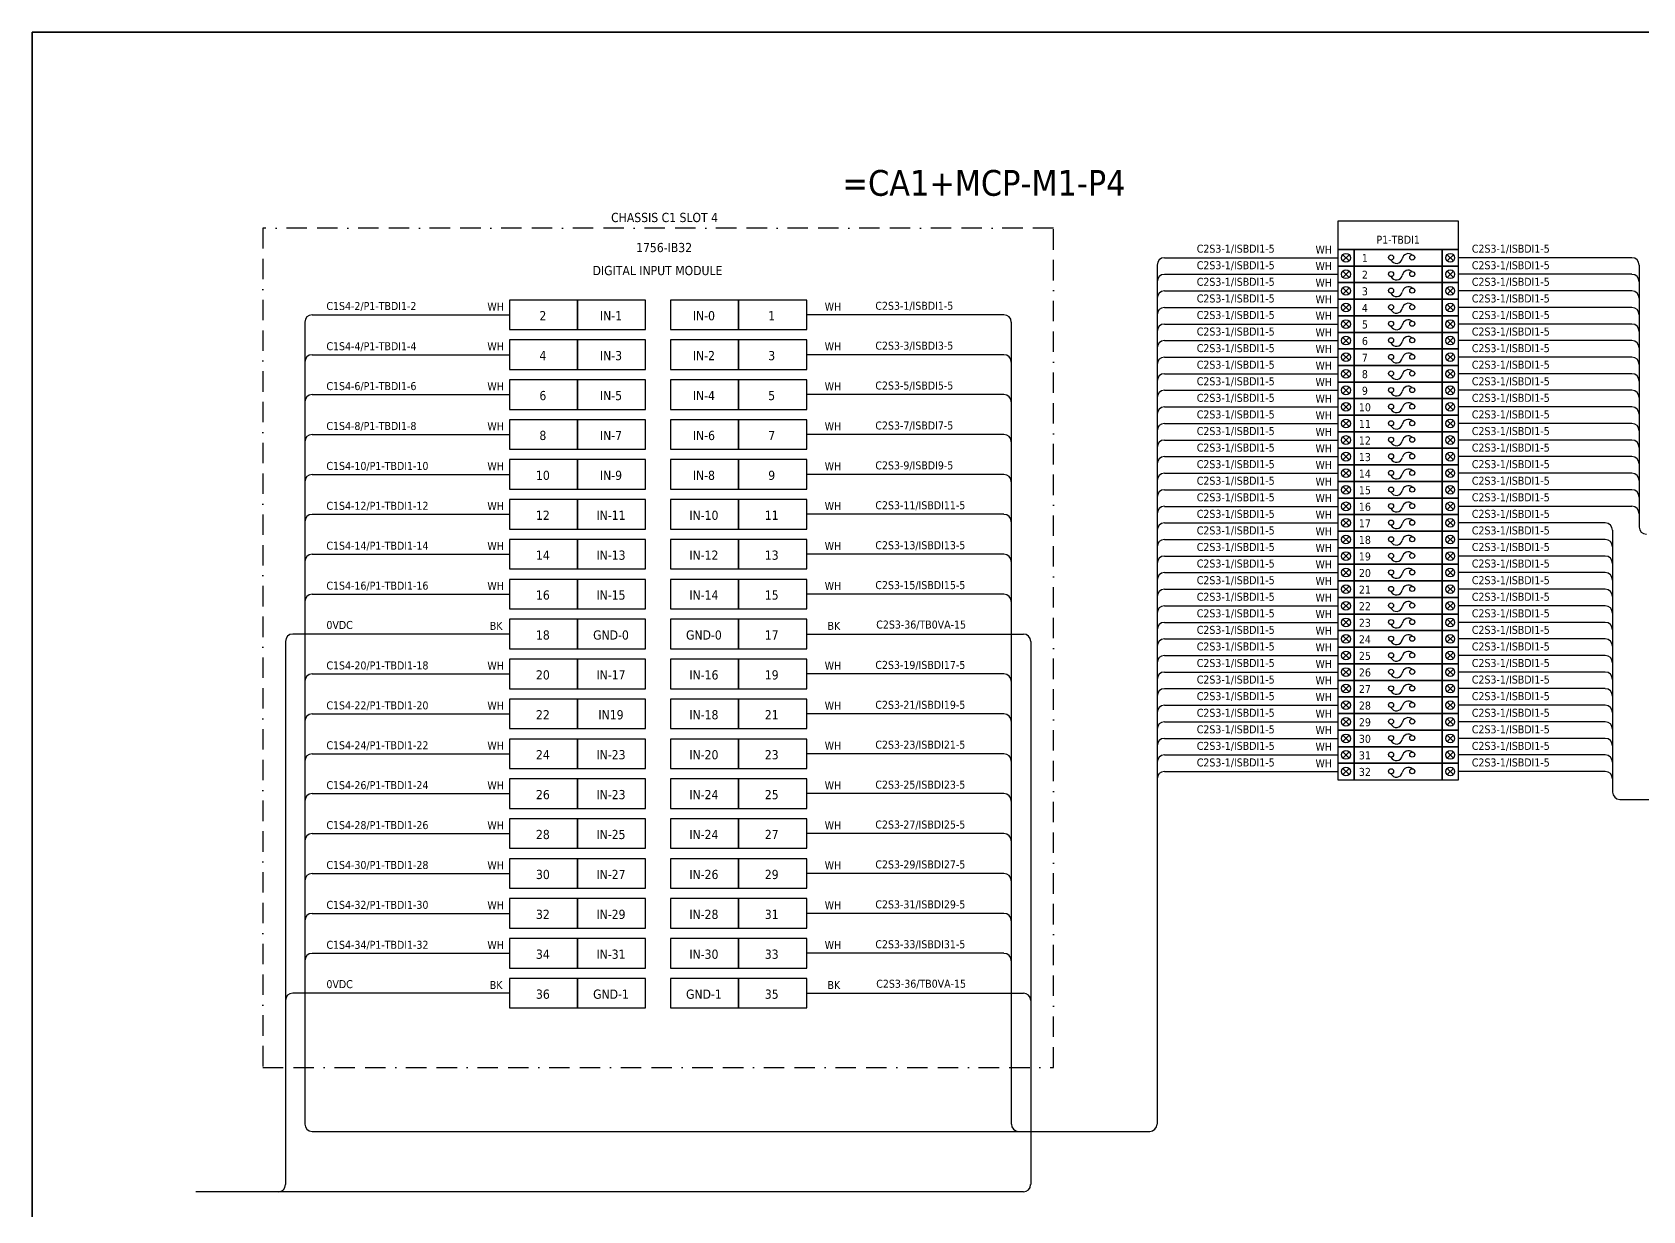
# Model space of a CAD drawing. Header units: millimetres. Extents: x 0 to 3893, y 0 to 2704.
# Drawn here: x 0 to 2002, y 1238 to 2704 of the extents above; entities that cross this region are included whole.
import ezdxf
from ezdxf.enums import TextEntityAlignment as Align

# ---------------------------------------------------------------- set-up
doc = ezdxf.new("R2010")
doc.units = ezdxf.units.MM
doc.linetypes.add('BORDERX2', pattern=[88.9, 25.4, -12.7, 25.4, -12.7, 0, -12.7])
doc.layers.add('HELPPOINT', color=7, linetype='Continuous')
doc.layers.add('x01001-FrameArea', color=2, linetype='BORDERX2')
for name, color, linetype, lineweight in [('IE-EQUIP', 253, 'Continuous', 25), ('IE-WIRE', 7, 'Continuous', 25), ('power', 7, 'Continuous', 25)]:
    doc.layers.add(name, color=color, linetype=linetype, lineweight=lineweight)
doc.styles.add('Tahoma', font='')
doc.styles.get('Tahoma').set_extended_font_data('Tahoma')

msp = doc.modelspace()

# ---------------------------------------------------------------- linework, layer by layer
at = {"color": 1, "ltscale": 25.4}
for p, q in [((1637.2, 2427.5), (1629.6, 2419.9)), ((1629.6, 2427.5), (1637.2, 2419.9)), ((1759.3, 2427.5), (1767, 2419.9)), ((1767, 2427.5), (1759.3, 2419.9)), ((1637.2, 2406.9), (1629.6, 2399.2)), ((1629.6, 2406.9), (1637.2, 2399.2)), ((1759.3, 2406.9), (1767, 2399.2)), ((1767, 2406.9), (1759.3, 2399.2)), ((1637.2, 2386.3), (1629.6, 2378.6)), ((1629.6, 2386.3), (1637.2, 2378.6)), ((1759.3, 2386.3), (1767, 2378.6)), ((1767, 2386.3), (1759.3, 2378.6)), ((1637.2, 2365.7), (1629.6, 2358)), ((1629.6, 2365.7), (1637.2, 2358)), ((1759.3, 2365.7), (1767, 2358)), ((1767, 2365.7), (1759.3, 2358)), ((1637.2, 2345.1), (1629.6, 2337.4)), ((1629.6, 2345.1), (1637.2, 2337.4)), ((1759.3, 2345.1), (1767, 2337.4)), ((1767, 2345.1), (1759.3, 2337.4)), ((1637.2, 2324.5), (1629.6, 2316.8)), ((1629.6, 2324.5), (1637.2, 2316.8)), ((1759.3, 2324.5), (1767, 2316.8)), ((1767, 2324.5), (1759.3, 2316.8)), ((1637.2, 2303.9), (1629.6, 2296.2)), ((1629.6, 2303.9), (1637.2, 2296.2)), ((1759.3, 2303.9), (1767, 2296.2)), ((1767, 2303.9), (1759.3, 2296.2)), ((1637.2, 2283.2), (1629.6, 2275.6)), ((1629.6, 2283.2), (1637.2, 2275.6)), ((1759.3, 2283.2), (1767, 2275.6)), ((1767, 2283.2), (1759.3, 2275.6)), ((1637.2, 2262.6), (1629.6, 2255)), ((1629.6, 2262.6), (1637.2, 2255)), ((1759.3, 2262.6), (1767, 2255)), ((1767, 2262.6), (1759.3, 2255)), ((1637.2, 2242), (1629.6, 2234.3)), ((1629.6, 2242), (1637.2, 2234.3)), ((1759.3, 2242), (1767, 2234.3)), ((1767, 2242), (1759.3, 2234.3)), ((1637.2, 2221.4), (1629.6, 2213.7)), ((1629.6, 2221.4), (1637.2, 2213.7)), ((1759.3, 2221.4), (1767, 2213.7)), ((1767, 2221.4), (1759.3, 2213.7)), ((1637.2, 2200.8), (1629.6, 2193.1)), ((1629.6, 2200.8), (1637.2, 2193.1)), ((1759.3, 2200.8), (1767, 2193.1)), ((1767, 2200.8), (1759.3, 2193.1)), ((1637.2, 2180.2), (1629.6, 2172.5)), ((1629.6, 2180.2), (1637.2, 2172.5)), ((1759.3, 2180.2), (1767, 2172.5)), ((1767, 2180.2), (1759.3, 2172.5)), ((1637.2, 2159.6), (1629.6, 2151.9)), ((1629.6, 2159.6), (1637.2, 2151.9)), ((1759.3, 2159.6), (1767, 2151.9)), ((1767, 2159.6), (1759.3, 2151.9)), ((1637.2, 2139), (1629.6, 2131.3)), ((1629.6, 2139), (1637.2, 2131.3)), ((1759.3, 2139), (1767, 2131.3)), ((1767, 2139), (1759.3, 2131.3)), ((1637.2, 2118.3), (1629.6, 2110.7)), ((1629.6, 2118.3), (1637.2, 2110.7)), ((1759.3, 2118.3), (1767, 2110.7)), ((1767, 2118.3), (1759.3, 2110.7)), ((1637.2, 2097.7), (1629.6, 2090.1)), ((1629.6, 2097.7), (1637.2, 2090.1)), ((1759.3, 2097.7), (1767, 2090.1)), ((1767, 2097.7), (1759.3, 2090.1)), ((1637.2, 2077.1), (1629.6, 2069.5)), ((1629.6, 2077.1), (1637.2, 2069.5)), ((1759.3, 2077.1), (1767, 2069.5)), ((1767, 2077.1), (1759.3, 2069.5)), ((1637.2, 2056.5), (1629.6, 2048.8)), ((1629.6, 2056.5), (1637.2, 2048.8)), ((1759.3, 2056.5), (1767, 2048.8)), ((1767, 2056.5), (1759.3, 2048.8)), ((1637.2, 2035.9), (1629.6, 2028.2)), ((1629.6, 2035.9), (1637.2, 2028.2)), ((1759.3, 2035.9), (1767, 2028.2)), ((1767, 2035.9), (1759.3, 2028.2)), ((1637.2, 2015.3), (1629.6, 2007.6)), ((1629.6, 2015.3), (1637.2, 2007.6)), ((1759.3, 2015.3), (1767, 2007.6)), ((1767, 2015.3), (1759.3, 2007.6)), ((1637.2, 1994.7), (1629.6, 1987)), ((1629.6, 1994.7), (1637.2, 1987)), ((1759.3, 1994.7), (1767, 1987)), ((1767, 1994.7), (1759.3, 1987)), ((1637.2, 1974.1), (1629.6, 1966.4)), ((1629.6, 1974.1), (1637.2, 1966.4)), ((1759.3, 1974.1), (1767, 1966.4)), ((1767, 1974.1), (1759.3, 1966.4)), ((1637.2, 1953.5), (1629.6, 1945.8)), ((1629.6, 1953.5), (1637.2, 1945.8)), ((1759.3, 1953.5), (1767, 1945.8)), ((1767, 1953.5), (1759.3, 1945.8)), ((1637.2, 1932.8), (1629.6, 1925.2)), ((1629.6, 1932.8), (1637.2, 1925.2)), ((1759.3, 1932.8), (1767, 1925.2)), ((1767, 1932.8), (1759.3, 1925.2)), ((1637.2, 1912.2), (1629.6, 1904.6)), ((1629.6, 1912.2), (1637.2, 1904.6)), ((1759.3, 1912.2), (1767, 1904.6)), ((1767, 1912.2), (1759.3, 1904.6)), ((1637.2, 1891.6), (1629.6, 1883.9)), ((1629.6, 1891.6), (1637.2, 1883.9)), ((1759.3, 1891.6), (1767, 1883.9)), ((1767, 1891.6), (1759.3, 1883.9)), ((1637.2, 1871), (1629.6, 1863.3)), ((1629.6, 1871), (1637.2, 1863.3)), ((1759.3, 1871), (1767, 1863.3)), ((1767, 1871), (1759.3, 1863.3)), ((1637.2, 1850.4), (1629.6, 1842.7)), ((1629.6, 1850.4), (1637.2, 1842.7)), ((1759.3, 1850.4), (1767, 1842.7)), ((1767, 1850.4), (1759.3, 1842.7)), ((1637.2, 1829.8), (1629.6, 1822.1)), ((1629.6, 1829.8), (1637.2, 1822.1)), ((1759.3, 1829.8), (1767, 1822.1)), ((1767, 1829.8), (1759.3, 1822.1)), ((1637.2, 1809.2), (1629.6, 1801.5)), ((1629.6, 1809.2), (1637.2, 1801.5)), ((1759.3, 1809.2), (1767, 1801.5)), ((1767, 1809.2), (1759.3, 1801.5)), ((1637.2, 1788.6), (1629.6, 1780.9)), ((1629.6, 1788.6), (1637.2, 1780.9)), ((1759.3, 1788.6), (1767, 1780.9)), ((1767, 1788.6), (1759.3, 1780.9))]:
    msp.add_line(p, q, dxfattribs=at)
at = {"color": 4, "ltscale": 25.4}
msp.add_lwpolyline([(1623.1, 2434), (1773.4, 2434), (1773.4, 2469.2), (1623.1, 2469.2)], close=True, dxfattribs=at)
at = {"color": 1, "ltscale": 25.4}
for points in [[(1623.1, 2413.4), (1643.7, 2413.4), (1643.7, 2434), (1623.1, 2434)], [(1643.7, 2413.4), (1752.8, 2413.4), (1752.8, 2434), (1643.7, 2434)], [(1752.8, 2413.4), (1773.4, 2413.4), (1773.4, 2434), (1752.8, 2434)], [(1623.1, 2392.8), (1643.7, 2392.8), (1643.7, 2413.4), (1623.1, 2413.4)], [(1643.7, 2392.8), (1752.8, 2392.8), (1752.8, 2413.4), (1643.7, 2413.4)], [(1752.8, 2392.8), (1773.4, 2392.8), (1773.4, 2413.4), (1752.8, 2413.4)], [(1623.1, 2372.2), (1643.7, 2372.2), (1643.7, 2392.8), (1623.1, 2392.8)], [(1643.7, 2372.2), (1752.8, 2372.2), (1752.8, 2392.8), (1643.7, 2392.8)], [(1752.8, 2372.2), (1773.4, 2372.2), (1773.4, 2392.8), (1752.8, 2392.8)], [(1623.1, 2351.5), (1643.7, 2351.5), (1643.7, 2372.2), (1623.1, 2372.2)], [(1643.7, 2351.5), (1752.8, 2351.5), (1752.8, 2372.2), (1643.7, 2372.2)], [(1752.8, 2351.5), (1773.4, 2351.5), (1773.4, 2372.2), (1752.8, 2372.2)], [(1623.1, 2330.9), (1643.7, 2330.9), (1643.7, 2351.5), (1623.1, 2351.5)], [(1643.7, 2330.9), (1752.8, 2330.9), (1752.8, 2351.5), (1643.7, 2351.5)], [(1752.8, 2330.9), (1773.4, 2330.9), (1773.4, 2351.5), (1752.8, 2351.5)], [(1623.1, 2310.3), (1643.7, 2310.3), (1643.7, 2330.9), (1623.1, 2330.9)], [(1643.7, 2310.3), (1752.8, 2310.3), (1752.8, 2330.9), (1643.7, 2330.9)], [(1752.8, 2310.3), (1773.4, 2310.3), (1773.4, 2330.9), (1752.8, 2330.9)], [(1623.1, 2289.7), (1643.7, 2289.7), (1643.7, 2310.3), (1623.1, 2310.3)], [(1643.7, 2289.7), (1752.8, 2289.7), (1752.8, 2310.3), (1643.7, 2310.3)], [(1752.8, 2289.7), (1773.4, 2289.7), (1773.4, 2310.3), (1752.8, 2310.3)], [(1623.1, 2269.1), (1643.7, 2269.1), (1643.7, 2289.7), (1623.1, 2289.7)], [(1643.7, 2269.1), (1752.8, 2269.1), (1752.8, 2289.7), (1643.7, 2289.7)], [(1752.8, 2269.1), (1773.4, 2269.1), (1773.4, 2289.7), (1752.8, 2289.7)], [(1623.1, 2248.5), (1643.7, 2248.5), (1643.7, 2269.1), (1623.1, 2269.1)], [(1643.7, 2248.5), (1752.8, 2248.5), (1752.8, 2269.1), (1643.7, 2269.1)], [(1752.8, 2248.5), (1773.4, 2248.5), (1773.4, 2269.1), (1752.8, 2269.1)], [(1623.1, 2227.9), (1643.7, 2227.9), (1643.7, 2248.5), (1623.1, 2248.5)], [(1643.7, 2227.9), (1752.8, 2227.9), (1752.8, 2248.5), (1643.7, 2248.5)], [(1752.8, 2227.9), (1773.4, 2227.9), (1773.4, 2248.5), (1752.8, 2248.5)], [(1623.1, 2207.3), (1643.7, 2207.3), (1643.7, 2227.9), (1623.1, 2227.9)], [(1643.7, 2207.3), (1752.8, 2207.3), (1752.8, 2227.9), (1643.7, 2227.9)], [(1752.8, 2207.3), (1773.4, 2207.3), (1773.4, 2227.9), (1752.8, 2227.9)], [(1623.1, 2186.7), (1643.7, 2186.7), (1643.7, 2207.3), (1623.1, 2207.3)], [(1643.7, 2186.7), (1752.8, 2186.7), (1752.8, 2207.3), (1643.7, 2207.3)], [(1752.8, 2186.7), (1773.4, 2186.7), (1773.4, 2207.3), (1752.8, 2207.3)], [(1623.1, 2166), (1643.7, 2166), (1643.7, 2186.7), (1623.1, 2186.7)], [(1643.7, 2166), (1752.8, 2166), (1752.8, 2186.7), (1643.7, 2186.7)], [(1752.8, 2166), (1773.4, 2166), (1773.4, 2186.7), (1752.8, 2186.7)], [(1623.1, 2145.4), (1643.7, 2145.4), (1643.7, 2166), (1623.1, 2166)], [(1643.7, 2145.4), (1752.8, 2145.4), (1752.8, 2166), (1643.7, 2166)], [(1752.8, 2145.4), (1773.4, 2145.4), (1773.4, 2166), (1752.8, 2166)], [(1623.1, 2124.8), (1643.7, 2124.8), (1643.7, 2145.4), (1623.1, 2145.4)], [(1643.7, 2124.8), (1752.8, 2124.8), (1752.8, 2145.4), (1643.7, 2145.4)], [(1752.8, 2124.8), (1773.4, 2124.8), (1773.4, 2145.4), (1752.8, 2145.4)], [(1623.1, 2104.2), (1643.7, 2104.2), (1643.7, 2124.8), (1623.1, 2124.8)], [(1643.7, 2104.2), (1752.8, 2104.2), (1752.8, 2124.8), (1643.7, 2124.8)], [(1752.8, 2104.2), (1773.4, 2104.2), (1773.4, 2124.8), (1752.8, 2124.8)], [(1623.1, 2083.6), (1643.7, 2083.6), (1643.7, 2104.2), (1623.1, 2104.2)], [(1643.7, 2083.6), (1752.8, 2083.6), (1752.8, 2104.2), (1643.7, 2104.2)], [(1752.8, 2083.6), (1773.4, 2083.6), (1773.4, 2104.2), (1752.8, 2104.2)], [(1623.1, 2063), (1643.7, 2063), (1643.7, 2083.6), (1623.1, 2083.6)], [(1643.7, 2063), (1752.8, 2063), (1752.8, 2083.6), (1643.7, 2083.6)], [(1752.8, 2063), (1773.4, 2063), (1773.4, 2083.6), (1752.8, 2083.6)], [(1623.1, 2042.4), (1643.7, 2042.4), (1643.7, 2063), (1623.1, 2063)], [(1643.7, 2042.4), (1752.8, 2042.4), (1752.8, 2063), (1643.7, 2063)], [(1752.8, 2042.4), (1773.4, 2042.4), (1773.4, 2063), (1752.8, 2063)], [(1623.1, 2021.8), (1643.7, 2021.8), (1643.7, 2042.4), (1623.1, 2042.4)], [(1643.7, 2021.8), (1752.8, 2021.8), (1752.8, 2042.4), (1643.7, 2042.4)], [(1752.8, 2021.8), (1773.4, 2021.8), (1773.4, 2042.4), (1752.8, 2042.4)], [(1623.1, 2001.1), (1643.7, 2001.1), (1643.7, 2021.8), (1623.1, 2021.8)], [(1643.7, 2001.1), (1752.8, 2001.1), (1752.8, 2021.8), (1643.7, 2021.8)], [(1752.8, 2001.1), (1773.4, 2001.1), (1773.4, 2021.8), (1752.8, 2021.8)], [(1623.1, 1980.5), (1643.7, 1980.5), (1643.7, 2001.1), (1623.1, 2001.1)], [(1643.7, 1980.5), (1752.8, 1980.5), (1752.8, 2001.1), (1643.7, 2001.1)], [(1752.8, 1980.5), (1773.4, 1980.5), (1773.4, 2001.1), (1752.8, 2001.1)], [(1623.1, 1959.9), (1643.7, 1959.9), (1643.7, 1980.5), (1623.1, 1980.5)], [(1643.7, 1959.9), (1752.8, 1959.9), (1752.8, 1980.5), (1643.7, 1980.5)], [(1752.8, 1959.9), (1773.4, 1959.9), (1773.4, 1980.5), (1752.8, 1980.5)], [(1623.1, 1939.3), (1643.7, 1939.3), (1643.7, 1959.9), (1623.1, 1959.9)], [(1643.7, 1939.3), (1752.8, 1939.3), (1752.8, 1959.9), (1643.7, 1959.9)], [(1752.8, 1939.3), (1773.4, 1939.3), (1773.4, 1959.9), (1752.8, 1959.9)], [(1623.1, 1918.7), (1643.7, 1918.7), (1643.7, 1939.3), (1623.1, 1939.3)], [(1643.7, 1918.7), (1752.8, 1918.7), (1752.8, 1939.3), (1643.7, 1939.3)], [(1752.8, 1918.7), (1773.4, 1918.7), (1773.4, 1939.3), (1752.8, 1939.3)], [(1623.1, 1898.1), (1643.7, 1898.1), (1643.7, 1918.7), (1623.1, 1918.7)], [(1643.7, 1898.1), (1752.8, 1898.1), (1752.8, 1918.7), (1643.7, 1918.7)], [(1752.8, 1898.1), (1773.4, 1898.1), (1773.4, 1918.7), (1752.8, 1918.7)], [(1623.1, 1877.5), (1643.7, 1877.5), (1643.7, 1898.1), (1623.1, 1898.1)], [(1643.7, 1877.5), (1752.8, 1877.5), (1752.8, 1898.1), (1643.7, 1898.1)], [(1752.8, 1877.5), (1773.4, 1877.5), (1773.4, 1898.1), (1752.8, 1898.1)], [(1623.1, 1856.9), (1643.7, 1856.9), (1643.7, 1877.5), (1623.1, 1877.5)], [(1643.7, 1856.9), (1752.8, 1856.9), (1752.8, 1877.5), (1643.7, 1877.5)], [(1752.8, 1856.9), (1773.4, 1856.9), (1773.4, 1877.5), (1752.8, 1877.5)], [(1623.1, 1836.3), (1643.7, 1836.3), (1643.7, 1856.9), (1623.1, 1856.9)], [(1643.7, 1836.3), (1752.8, 1836.3), (1752.8, 1856.9), (1643.7, 1856.9)], [(1752.8, 1836.3), (1773.4, 1836.3), (1773.4, 1856.9), (1752.8, 1856.9)], [(1623.1, 1815.6), (1643.7, 1815.6), (1643.7, 1836.3), (1623.1, 1836.3)], [(1643.7, 1815.6), (1752.8, 1815.6), (1752.8, 1836.3), (1643.7, 1836.3)], [(1752.8, 1815.6), (1773.4, 1815.6), (1773.4, 1836.3), (1752.8, 1836.3)], [(1623.1, 1795), (1643.7, 1795), (1643.7, 1815.6), (1623.1, 1815.6)], [(1643.7, 1795), (1752.8, 1795), (1752.8, 1815.6), (1643.7, 1815.6)], [(1752.8, 1795), (1773.4, 1795), (1773.4, 1815.6), (1752.8, 1815.6)], [(1623.1, 1774.4), (1643.7, 1774.4), (1643.7, 1795), (1623.1, 1795)], [(1643.7, 1774.4), (1752.8, 1774.4), (1752.8, 1795), (1643.7, 1795)], [(1752.8, 1774.4), (1773.4, 1774.4), (1773.4, 1795), (1752.8, 1795)]]:
    msp.add_lwpolyline(points, close=True, dxfattribs=at)
for centre in [(1633.4, 2423.7), (1763.1, 2423.7), (1633.4, 2403.1), (1763.1, 2403.1), (1633.4, 2382.5), (1763.1, 2382.5), (1633.4, 2361.9), (1763.1, 2361.9), (1633.4, 2341.2), (1763.1, 2341.2), (1633.4, 2320.6), (1763.1, 2320.6), (1633.4, 2300), (1763.1, 2300), (1633.4, 2279.4), (1763.1, 2279.4), (1633.4, 2258.8), (1763.1, 2258.8), (1633.4, 2238.2), (1763.1, 2238.2), (1633.4, 2217.6), (1763.1, 2217.6), (1633.4, 2197), (1763.1, 2197), (1633.4, 2176.3), (1763.1, 2176.3), (1633.4, 2155.7), (1763.1, 2155.7), (1633.4, 2135.1), (1763.1, 2135.1), (1633.4, 2114.5), (1763.1, 2114.5), (1633.4, 2093.9), (1763.1, 2093.9), (1633.4, 2073.3), (1763.1, 2073.3), (1633.4, 2052.7), (1763.1, 2052.7), (1633.4, 2032.1), (1763.1, 2032.1), (1633.4, 2011.5), (1763.1, 2011.5), (1633.4, 1990.8), (1763.1, 1990.8), (1633.4, 1970.2), (1763.1, 1970.2), (1633.4, 1949.6), (1763.1, 1949.6), (1633.4, 1929), (1763.1, 1929), (1633.4, 1908.4), (1763.1, 1908.4), (1633.4, 1887.8), (1763.1, 1887.8), (1633.4, 1867.2), (1763.1, 1867.2), (1633.4, 1846.6), (1763.1, 1846.6), (1633.4, 1825.9), (1763.1, 1825.9), (1633.4, 1805.3), (1763.1, 1805.3), (1633.4, 1784.7), (1763.1, 1784.7)]:
    msp.add_circle(centre, 5.42, dxfattribs=at)
at = {"layer": 'HELPPOINT', "color": 4, "lineweight": 35}
for p, q in [((0, 0), (0, 2704.2)), ((0, 2704.2), (3893.3, 2704.2)), ((0, 0), (0, 2704.2)), ((0, 2704.2), (3893.3, 2704.2))]:
    msp.add_line(p, q, dxfattribs=at)
at = {"layer": 'IE-EQUIP', "linetype": 'Continuous', "ltscale": 25.4}
for points in [[(593.4, 2334.4), (678.1, 2334.4), (678.1, 2371.1), (593.4, 2371.1)], [(678.1, 2334.4), (762.7, 2334.4), (762.7, 2371.1), (678.1, 2371.1)], [(793.6, 2334.4), (878.2, 2334.4), (878.2, 2371.1), (793.6, 2371.1)], [(878.2, 2334.4), (962.9, 2334.4), (962.9, 2371.1), (878.2, 2371.1)], [(593.4, 2284.8), (678.1, 2284.8), (678.1, 2321.5), (593.4, 2321.5)], [(678.1, 2284.8), (762.7, 2284.8), (762.7, 2321.5), (678.1, 2321.5)], [(793.6, 2284.8), (878.2, 2284.8), (878.2, 2321.5), (793.6, 2321.5)], [(878.2, 2284.8), (962.9, 2284.8), (962.9, 2321.5), (878.2, 2321.5)], [(593.4, 2235.1), (678.1, 2235.1), (678.1, 2271.8), (593.4, 2271.8)], [(678.1, 2235.1), (762.7, 2235.1), (762.7, 2271.8), (678.1, 2271.8)], [(793.6, 2235.1), (878.2, 2235.1), (878.2, 2271.8), (793.6, 2271.8)], [(878.2, 2235.1), (962.9, 2235.1), (962.9, 2271.8), (878.2, 2271.8)], [(593.4, 2185.5), (678.1, 2185.5), (678.1, 2222.2), (593.4, 2222.2)], [(678.1, 2185.5), (762.7, 2185.5), (762.7, 2222.2), (678.1, 2222.2)], [(793.6, 2185.5), (878.2, 2185.5), (878.2, 2222.2), (793.6, 2222.2)], [(878.2, 2185.5), (962.9, 2185.5), (962.9, 2222.2), (878.2, 2222.2)], [(593.4, 2135.9), (678.1, 2135.9), (678.1, 2172.6), (593.4, 2172.6)], [(678.1, 2135.9), (762.7, 2135.9), (762.7, 2172.6), (678.1, 2172.6)], [(793.6, 2135.9), (878.2, 2135.9), (878.2, 2172.6), (793.6, 2172.6)], [(878.2, 2135.9), (962.9, 2135.9), (962.9, 2172.6), (878.2, 2172.6)], [(593.4, 2086.2), (678.1, 2086.2), (678.1, 2122.9), (593.4, 2122.9)], [(678.1, 2086.2), (762.7, 2086.2), (762.7, 2122.9), (678.1, 2122.9)], [(793.6, 2086.2), (878.2, 2086.2), (878.2, 2122.9), (793.6, 2122.9)], [(878.2, 2086.2), (962.9, 2086.2), (962.9, 2122.9), (878.2, 2122.9)], [(593.4, 2036.6), (678.1, 2036.6), (678.1, 2073.3), (593.4, 2073.3)], [(678.1, 2036.6), (762.7, 2036.6), (762.7, 2073.3), (678.1, 2073.3)], [(793.6, 2036.6), (878.2, 2036.6), (878.2, 2073.3), (793.6, 2073.3)], [(878.2, 2036.6), (962.9, 2036.6), (962.9, 2073.3), (878.2, 2073.3)], [(593.4, 1987), (678.1, 1987), (678.1, 2023.7), (593.4, 2023.7)], [(678.1, 1987), (762.7, 1987), (762.7, 2023.7), (678.1, 2023.7)], [(793.6, 1987), (878.2, 1987), (878.2, 2023.7), (793.6, 2023.7)], [(878.2, 1987), (962.9, 1987), (962.9, 2023.7), (878.2, 2023.7)], [(593.4, 1937.3), (678.1, 1937.3), (678.1, 1974), (593.4, 1974)], [(678.1, 1937.3), (762.7, 1937.3), (762.7, 1974), (678.1, 1974)], [(793.6, 1937.3), (878.2, 1937.3), (878.2, 1974), (793.6, 1974)], [(878.2, 1937.3), (962.9, 1937.3), (962.9, 1974), (878.2, 1974)], [(593.4, 1887.7), (678.1, 1887.7), (678.1, 1924.4), (593.4, 1924.4)], [(678.1, 1887.7), (762.7, 1887.7), (762.7, 1924.4), (678.1, 1924.4)], [(793.6, 1887.7), (878.2, 1887.7), (878.2, 1924.4), (793.6, 1924.4)], [(878.2, 1887.7), (962.9, 1887.7), (962.9, 1924.4), (878.2, 1924.4)], [(593.4, 1838.1), (678.1, 1838.1), (678.1, 1874.8), (593.4, 1874.8)], [(678.1, 1838.1), (762.7, 1838.1), (762.7, 1874.8), (678.1, 1874.8)], [(793.6, 1838.1), (878.2, 1838.1), (878.2, 1874.8), (793.6, 1874.8)], [(878.2, 1838.1), (962.9, 1838.1), (962.9, 1874.8), (878.2, 1874.8)], [(593.4, 1788.4), (678.1, 1788.4), (678.1, 1825.1), (593.4, 1825.1)], [(678.1, 1788.4), (762.7, 1788.4), (762.7, 1825.1), (678.1, 1825.1)], [(793.6, 1788.4), (878.2, 1788.4), (878.2, 1825.1), (793.6, 1825.1)], [(878.2, 1788.4), (962.9, 1788.4), (962.9, 1825.1), (878.2, 1825.1)], [(593.4, 1738.8), (678.1, 1738.8), (678.1, 1775.5), (593.4, 1775.5)], [(678.1, 1738.8), (762.7, 1738.8), (762.7, 1775.5), (678.1, 1775.5)], [(793.6, 1738.8), (878.2, 1738.8), (878.2, 1775.5), (793.6, 1775.5)], [(878.2, 1738.8), (962.9, 1738.8), (962.9, 1775.5), (878.2, 1775.5)], [(593.4, 1689.2), (678.1, 1689.2), (678.1, 1725.9), (593.4, 1725.9)], [(678.1, 1689.2), (762.7, 1689.2), (762.7, 1725.9), (678.1, 1725.9)], [(793.6, 1689.2), (878.2, 1689.2), (878.2, 1725.9), (793.6, 1725.9)], [(878.2, 1689.2), (962.9, 1689.2), (962.9, 1725.9), (878.2, 1725.9)], [(593.4, 1639.5), (678.1, 1639.5), (678.1, 1676.2), (593.4, 1676.2)], [(678.1, 1639.5), (762.7, 1639.5), (762.7, 1676.2), (678.1, 1676.2)], [(793.6, 1639.5), (878.2, 1639.5), (878.2, 1676.2), (793.6, 1676.2)], [(878.2, 1639.5), (962.9, 1639.5), (962.9, 1676.2), (878.2, 1676.2)], [(593.4, 1589.9), (678.1, 1589.9), (678.1, 1626.6), (593.4, 1626.6)], [(678.1, 1589.9), (762.7, 1589.9), (762.7, 1626.6), (678.1, 1626.6)], [(793.6, 1589.9), (878.2, 1589.9), (878.2, 1626.6), (793.6, 1626.6)], [(878.2, 1589.9), (962.9, 1589.9), (962.9, 1626.6), (878.2, 1626.6)], [(593.4, 1540.3), (678.1, 1540.3), (678.1, 1577), (593.4, 1577)], [(678.1, 1540.3), (762.7, 1540.3), (762.7, 1577), (678.1, 1577)], [(793.6, 1540.3), (878.2, 1540.3), (878.2, 1577), (793.6, 1577)], [(878.2, 1540.3), (962.9, 1540.3), (962.9, 1577), (878.2, 1577)], [(593.4, 1490.6), (678.1, 1490.6), (678.1, 1527.3), (593.4, 1527.3)], [(678.1, 1490.6), (762.7, 1490.6), (762.7, 1527.3), (678.1, 1527.3)], [(793.6, 1490.6), (878.2, 1490.6), (878.2, 1527.3), (793.6, 1527.3)], [(878.2, 1490.6), (962.9, 1490.6), (962.9, 1527.3), (878.2, 1527.3)]]:
    msp.add_lwpolyline(points, close=True, dxfattribs=at)
at = {"layer": 'IE-WIRE', "color": 4, "ltscale": 25.4}
for p, q in [((1407.7, 2423.7), (1623.1, 2423.7)), ((1988.8, 2423.7), (1773.4, 2423.7)), ((1398.6, 2414.6), (1398.6, 1346.2)), ((1407.7, 2403.1), (1623.1, 2403.1)), ((1988.8, 2403.1), (1773.4, 2403.1)), ((1997.9, 2414.6), (1997.9, 2088.8)), ((1407.7, 2382.5), (1623.1, 2382.5)), ((1988.8, 2382.5), (1773.4, 2382.5)), ((339, 2343.6), (339, 1346.2)), ((348.1, 2352.7), (593.4, 2352.7)), ((1208.1, 2352.7), (962.9, 2352.7)), ((1217.3, 2343.6), (1217.3, 1346.2)), ((1407.7, 2361.9), (1623.1, 2361.9)), ((1988.8, 2361.9), (1773.4, 2361.9)), ((1407.7, 2341.2), (1623.1, 2341.2)), ((1988.8, 2341.2), (1773.4, 2341.2)), ((348.1, 2303.1), (593.4, 2303.1)), ((1208.1, 2303.1), (962.9, 2303.1)), ((1407.7, 2320.6), (1623.1, 2320.6)), ((1988.8, 2320.6), (1773.4, 2320.6)), ((1407.7, 2300), (1623.1, 2300)), ((1988.8, 2300), (1773.4, 2300)), ((1407.7, 2279.4), (1623.1, 2279.4)), ((1988.8, 2279.4), (1773.4, 2279.4)), ((348.1, 2253.5), (593.4, 2253.5)), ((1208.1, 2253.5), (962.9, 2253.5)), ((1407.7, 2258.8), (1623.1, 2258.8)), ((1988.8, 2258.8), (1773.4, 2258.8)), ((1407.7, 2238.2), (1623.1, 2238.2)), ((1988.8, 2238.2), (1773.4, 2238.2)), ((348.1, 2203.8), (593.4, 2203.8)), ((1208.1, 2203.8), (962.9, 2203.8)), ((1407.7, 2217.6), (1623.1, 2217.6)), ((1988.8, 2217.6), (1773.4, 2217.6)), ((1407.7, 2197), (1623.1, 2197)), ((1988.8, 2197), (1773.4, 2197)), ((1407.7, 2176.3), (1623.1, 2176.3)), ((1988.8, 2176.3), (1773.4, 2176.3)), ((348.1, 2154.2), (593.4, 2154.2)), ((1208.1, 2154.2), (962.9, 2154.2)), ((1407.7, 2155.7), (1623.1, 2155.7)), ((1988.8, 2155.7), (1773.4, 2155.7)), ((1407.7, 2135.1), (1623.1, 2135.1)), ((1988.8, 2135.1), (1773.4, 2135.1)), ((348.1, 2104.6), (593.4, 2104.6)), ((1208.1, 2104.6), (962.9, 2104.6)), ((1407.7, 2114.5), (1623.1, 2114.5)), ((1988.8, 2114.5), (1773.4, 2114.5)), ((1407.7, 2093.9), (1623.1, 2093.9)), ((1955.7, 2093.9), (1773.4, 2093.9)), ((1964.8, 2084.8), (1964.8, 1759)), ((1407.7, 2073.3), (1623.1, 2073.3)), ((1955.7, 2073.3), (1773.4, 2073.3)), ((348.1, 2055), (593.4, 2055)), ((1208.1, 2055), (962.9, 2055)), ((1407.7, 2052.7), (1623.1, 2052.7)), ((1955.7, 2052.7), (1773.4, 2052.7)), ((1407.7, 2032.1), (1623.1, 2032.1)), ((1955.7, 2032.1), (1773.4, 2032.1)), ((348.1, 2005.3), (593.4, 2005.3)), ((1208.1, 2005.3), (962.9, 2005.3)), ((1407.7, 2011.5), (1623.1, 2011.5)), ((1955.7, 2011.5), (1773.4, 2011.5)), ((1407.7, 1990.8), (1623.1, 1990.8)), ((1955.7, 1990.8), (1773.4, 1990.8)), ((1407.7, 1970.2), (1623.1, 1970.2)), ((1955.7, 1970.2), (1773.4, 1970.2)), ((1407.7, 1949.6), (1623.1, 1949.6)), ((1955.7, 1949.6), (1773.4, 1949.6)), ((1407.7, 1929), (1623.1, 1929)), ((1955.7, 1929), (1773.4, 1929)), ((348.1, 1906.1), (593.4, 1906.1)), ((1208.1, 1906.1), (962.9, 1906.1)), ((1407.7, 1908.4), (1623.1, 1908.4)), ((1955.7, 1908.4), (1773.4, 1908.4)), ((1407.7, 1887.8), (1623.1, 1887.8)), ((1955.7, 1887.8), (1773.4, 1887.8)), ((1407.7, 1867.2), (1623.1, 1867.2)), ((1955.7, 1867.2), (1773.4, 1867.2)), ((348.1, 1856.4), (593.4, 1856.4)), ((1208.1, 1856.4), (962.9, 1856.4)), ((1407.7, 1846.6), (1623.1, 1846.6)), ((1955.7, 1846.6), (1773.4, 1846.6)), ((1407.7, 1825.9), (1623.1, 1825.9)), ((1955.7, 1825.9), (1773.4, 1825.9)), ((348.1, 1806.8), (593.4, 1806.8)), ((1208.1, 1806.8), (962.9, 1806.8)), ((1407.7, 1805.3), (1623.1, 1805.3)), ((1955.7, 1805.3), (1773.4, 1805.3)), ((1407.7, 1784.7), (1623.1, 1784.7)), ((1955.7, 1784.7), (1773.4, 1784.7)), ((348.1, 1757.2), (593.4, 1757.2)), ((1208.1, 1757.2), (962.9, 1757.2)), ((348.1, 1707.5), (593.4, 1707.5)), ((1208.1, 1707.5), (962.9, 1707.5)), ((348.1, 1657.9), (593.4, 1657.9)), ((1208.1, 1657.9), (962.9, 1657.9)), ((348.1, 1608.3), (593.4, 1608.3)), ((1208.1, 1608.3), (962.9, 1608.3)), ((348.1, 1558.6), (593.4, 1558.6)), ((1208.1, 1558.6), (962.9, 1558.6))]:
    msp.add_line(p, q, dxfattribs=at)
at = {"layer": 'IE-WIRE', "color": 7, "ltscale": 25.4}
for p, q in [((314.9, 1946.5), (314.9, 1270.9)), ((593.4, 1955.7), (324, 1955.7)), ((962.9, 1955.7), (1232.3, 1955.7)), ((1241.4, 1946.5), (1241.4, 1270.9)), ((593.4, 1509), (324, 1509)), ((962.9, 1509), (1232.3, 1509)), ((1232.4, 1262), (203.4, 1262))]:
    msp.add_line(p, q, dxfattribs=at)
at = {"layer": 'IE-WIRE', "color": 4}
for p, q in [((1973.8, 1750.1), (2239.6, 1750.1)), ((348.1, 1337), (1389.4, 1337))]:
    msp.add_line(p, q, dxfattribs=at)
at = {"layer": 'IE-WIRE', "color": 4, "ltscale": 25.4}
for centre, radius, start, end in [((1407.7, 2414.6), 9.14, 90, 180), ((1988.8, 2414.6), 9.14, 0, 90), ((1407.7, 2393.9), 9.14, 90, 180), ((1988.8, 2393.9), 9.14, 0, 90), ((1407.7, 2373.3), 9.14, 90, 180), ((1988.8, 2373.3), 9.14, 0, 90), ((348.1, 2343.6), 9.17, 90, 180), ((1208.1, 2343.6), 9.17, 0, 90), ((1407.7, 2352.7), 9.14, 90, 180), ((1988.8, 2352.7), 9.14, 0, 90), ((1407.7, 2332.1), 9.14, 90, 180), ((1988.8, 2332.1), 9.14, 0, 90), ((348.1, 2293.9), 9.17, 90, 180), ((1208.1, 2293.9), 9.17, 0, 90), ((1407.7, 2311.5), 9.14, 90, 180), ((1988.8, 2311.5), 9.14, 0, 90), ((1407.7, 2290.9), 9.14, 90, 180), ((1988.8, 2290.9), 9.14, 0, 90), ((1407.7, 2270.3), 9.14, 90, 180), ((1988.8, 2270.3), 9.14, 0, 90), ((348.1, 2244.3), 9.17, 90, 180), ((1208.1, 2244.3), 9.17, 0, 90), ((1407.7, 2249.7), 9.14, 90, 180), ((1988.8, 2249.7), 9.14, 0, 90), ((1407.7, 2229), 9.14, 90, 180), ((1988.8, 2229), 9.14, 0, 90), ((348.1, 2194.7), 9.17, 90, 180), ((1208.1, 2194.7), 9.17, 0, 90), ((1407.7, 2208.4), 9.14, 90, 180), ((1988.8, 2208.4), 9.14, 0, 90), ((1407.7, 2187.8), 9.14, 90, 180), ((1988.8, 2187.8), 9.14, 0, 90), ((1407.7, 2167.2), 9.14, 90, 180), ((1988.8, 2167.2), 9.14, 0, 90), ((348.1, 2145), 9.17, 90, 180), ((1208.1, 2145), 9.17, 0, 90), ((1407.7, 2146.6), 9.14, 90, 180), ((1988.8, 2146.6), 9.14, 0, 90), ((1407.7, 2126), 9.14, 90, 180), ((1988.8, 2126), 9.14, 0, 90), ((348.1, 2095.4), 9.17, 90, 180), ((1208.1, 2095.4), 9.17, 0, 90), ((1407.7, 2105.4), 9.14, 90, 180), ((1988.8, 2105.4), 9.14, 0, 90), ((1407.7, 2084.8), 9.14, 90, 180), ((1955.7, 2084.8), 9.14, 0, 90), ((1407.7, 2064.2), 9.14, 90, 180), ((1955.7, 2064.2), 9.14, 0, 90), ((348.1, 2045.8), 9.17, 90, 180), ((1208.1, 2045.8), 9.17, 0, 90), ((1407.7, 2043.5), 9.14, 90, 180), ((1955.7, 2043.5), 9.14, 0, 90), ((1407.7, 2022.9), 9.14, 90, 180), ((1955.7, 2022.9), 9.14, 0, 90), ((348.1, 1996.1), 9.17, 90, 180), ((1208.1, 1996.1), 9.17, 0, 90), ((1407.7, 2002.3), 9.14, 90, 180), ((1955.7, 2002.3), 9.14, 0, 90), ((1407.7, 1981.7), 9.14, 90, 180), ((1955.7, 1981.7), 9.14, 0, 90), ((1407.7, 1961.1), 9.14, 90, 180), ((1955.7, 1961.1), 9.14, 0, 90), ((1407.7, 1940.5), 9.14, 90, 180), ((1955.7, 1940.5), 9.14, 0, 90), ((1407.7, 1919.9), 9.14, 90, 180), ((1955.7, 1919.9), 9.14, 0, 90), ((348.1, 1896.9), 9.17, 90, 180), ((1208.1, 1896.9), 9.17, 0, 90), ((1407.7, 1899.3), 9.14, 90, 180), ((1955.7, 1899.3), 9.14, 0, 90), ((1407.7, 1878.6), 9.14, 90, 180), ((1955.7, 1878.6), 9.14, 0, 90), ((1407.7, 1858), 9.14, 90, 180), ((1955.7, 1858), 9.14, 0, 90), ((348.1, 1847.2), 9.17, 90, 180), ((1208.1, 1847.2), 9.17, 0, 90), ((1407.7, 1837.4), 9.14, 90, 180), ((1955.7, 1837.4), 9.14, 0, 90), ((1407.7, 1816.8), 9.14, 90, 180), ((1955.7, 1816.8), 9.14, 0, 90), ((348.1, 1797.6), 9.17, 90, 180), ((1208.1, 1797.6), 9.17, 0, 90), ((1407.7, 1796.2), 9.14, 90, 180), ((1955.7, 1796.2), 9.14, 0, 90), ((1407.7, 1775.6), 9.14, 90, 180), ((1955.7, 1775.6), 9.14, 0, 90), ((348.1, 1748), 9.17, 90, 180), ((1208.1, 1748), 9.17, 0, 90), ((348.1, 1698.3), 9.17, 90, 180), ((1208.1, 1698.3), 9.17, 0, 90), ((348.1, 1648.7), 9.17, 90, 180), ((1208.1, 1648.7), 9.17, 0, 90), ((348.1, 1599.1), 9.17, 90, 180), ((1208.1, 1599.1), 9.17, 0, 90), ((348.1, 1549.4), 9.17, 90, 180), ((1208.1, 1549.4), 9.17, 0, 90)]:
    msp.add_arc(centre, radius, start, end, dxfattribs=at)
at = {"layer": 'IE-WIRE', "color": 4}
for centre, radius, start, end in [((2006.9, 2088.8), 8.96, 180, 270), ((1973.8, 1759), 8.96, 180, 270), ((348.1, 1346.2), 9.14, 180, 270), ((1226.5, 1346.2), 9.14, 180, 270), ((1389.4, 1346.2), 9.14, 270, 0)]:
    msp.add_arc(centre, radius, start, end, dxfattribs=at)
at = {"layer": 'IE-WIRE', "color": 7, "ltscale": 25.4}
for centre, radius, start, end in [((324, 1946.5), 9.14, 90, 180), ((1232.3, 1946.5), 9.14, 0, 90), ((324, 1499.9), 9.14, 90, 180), ((1232.3, 1499.9), 9.14, 0, 90), ((305.9, 1270.9), 8.96, 270, 0), ((1232.4, 1270.9), 8.96, 270, 0), ((1232.4, 1270.9), 8.96, 270, 0)]:
    msp.add_arc(centre, radius, start, end, dxfattribs=at)
at = {"layer": 'power', "color": 1, "ltscale": 25.4}
for centre in [(1689.4, 2424), (1715.8, 2424), (1689.4, 2403.4), (1715.8, 2403.4), (1689.4, 2382.8), (1715.8, 2382.8), (1689.4, 2362.2), (1715.8, 2362.2), (1689.4, 2341.6), (1715.8, 2341.6), (1689.4, 2321), (1715.8, 2321), (1689.4, 2300.3), (1715.8, 2300.3), (1689.4, 2279.7), (1715.8, 2279.7), (1689.4, 2259.1), (1715.8, 2259.1), (1689.4, 2238.5), (1715.8, 2238.5), (1689.4, 2217.9), (1715.8, 2217.9), (1689.4, 2197.3), (1715.8, 2197.3), (1689.4, 2176.7), (1715.8, 2176.7), (1689.4, 2156.1), (1715.8, 2156.1), (1689.4, 2135.4), (1715.8, 2135.4), (1689.4, 2114.8), (1715.8, 2114.8), (1689.4, 2094.2), (1715.8, 2094.2), (1689.4, 2073.6), (1715.8, 2073.6), (1689.4, 2053), (1715.8, 2053), (1689.4, 2032.4), (1715.8, 2032.4), (1689.4, 2011.8), (1715.8, 2011.8), (1689.4, 1991.2), (1715.8, 1991.2), (1689.4, 1970.6), (1715.8, 1970.6), (1689.4, 1949.9), (1715.8, 1949.9), (1689.4, 1929.3), (1715.8, 1929.3), (1689.4, 1908.7), (1715.8, 1908.7), (1689.4, 1888.1), (1715.8, 1888.1), (1689.4, 1867.5), (1715.8, 1867.5), (1689.4, 1846.9), (1715.8, 1846.9), (1689.4, 1826.3), (1715.8, 1826.3), (1689.4, 1805.7), (1715.8, 1805.7), (1689.4, 1785), (1715.8, 1785)]:
    msp.add_circle(centre, 3.16, dxfattribs=at)
for centre, radius, start, end in [((1711, 2421.2), 7.66, 51.1309, 171.3254), ((1696.1, 2424.2), 7.52, 206.1634, 346.0383), ((1711, 2400.6), 7.66, 51.1309, 171.3254), ((1696.1, 2403.6), 7.52, 206.1634, 346.0383), ((1711, 2380), 7.66, 51.1309, 171.3254), ((1696.1, 2382.9), 7.52, 206.1634, 346.0383), ((1711, 2359.4), 7.66, 51.1309, 171.3254), ((1696.1, 2362.3), 7.52, 206.1634, 346.0383), ((1711, 2338.8), 7.66, 51.1309, 171.3254), ((1696.1, 2341.7), 7.52, 206.1634, 346.0383), ((1711, 2318.1), 7.66, 51.1309, 171.3254), ((1696.1, 2321.1), 7.52, 206.1634, 346.0383), ((1711, 2297.5), 7.66, 51.1309, 171.3254), ((1696.1, 2300.5), 7.52, 206.1634, 346.0383), ((1711, 2276.9), 7.66, 51.1309, 171.3254), ((1696.1, 2279.9), 7.52, 206.1634, 346.0383), ((1711, 2256.3), 7.66, 51.1309, 171.3254), ((1696.1, 2259.3), 7.52, 206.1634, 346.0383), ((1711, 2235.7), 7.66, 51.1309, 171.3254), ((1696.1, 2238.7), 7.52, 206.1634, 346.0383), ((1711, 2215.1), 7.66, 51.1309, 171.3254), ((1696.1, 2218.1), 7.52, 206.1634, 346.0383), ((1696.1, 2197.4), 7.52, 206.1634, 346.0383), ((1711, 2194.5), 7.66, 51.1309, 171.3254), ((1696.1, 2176.8), 7.52, 206.1634, 346.0383), ((1711, 2173.9), 7.66, 51.1309, 171.3254), ((1696.1, 2156.2), 7.52, 206.1634, 346.0383), ((1711, 2153.2), 7.66, 51.1309, 171.3254), ((1696.1, 2135.6), 7.52, 206.1634, 346.0383), ((1711, 2132.6), 7.66, 51.1309, 171.3254), ((1696.1, 2115), 7.52, 206.1634, 346.0383), ((1711, 2112), 7.66, 51.1309, 171.3254), ((1696.1, 2094.4), 7.52, 206.1634, 346.0383), ((1711, 2091.4), 7.66, 51.1309, 171.3254), ((1696.1, 2073.8), 7.52, 206.1634, 346.0383), ((1711, 2070.8), 7.66, 51.1309, 171.3254), ((1696.1, 2053.2), 7.52, 206.1634, 346.0383), ((1711, 2050.2), 7.66, 51.1309, 171.3254), ((1696.1, 2032.5), 7.52, 206.1634, 346.0383), ((1711, 2029.6), 7.66, 51.1309, 171.3254), ((1696.1, 2011.9), 7.52, 206.1634, 346.0383), ((1711, 2009), 7.66, 51.1309, 171.3254), ((1696.1, 1991.3), 7.52, 206.1634, 346.0383), ((1711, 1988.4), 7.66, 51.1309, 171.3254), ((1696.1, 1970.7), 7.52, 206.1634, 346.0383), ((1711, 1967.7), 7.66, 51.1309, 171.3254), ((1696.1, 1950.1), 7.52, 206.1634, 346.0383), ((1711, 1947.1), 7.66, 51.1309, 171.3254), ((1696.1, 1929.5), 7.52, 206.1634, 346.0383), ((1711, 1926.5), 7.66, 51.1309, 171.3254), ((1696.1, 1908.9), 7.52, 206.1634, 346.0383), ((1711, 1905.9), 7.66, 51.1309, 171.3254), ((1696.1, 1888.3), 7.52, 206.1634, 346.0383), ((1711, 1885.3), 7.66, 51.1309, 171.3254), ((1696.1, 1867.7), 7.52, 206.1634, 346.0383), ((1711, 1864.7), 7.66, 51.1309, 171.3254), ((1696.1, 1847), 7.52, 206.1634, 346.0383), ((1711, 1844.1), 7.66, 51.1309, 171.3254), ((1696.1, 1826.4), 7.52, 206.1634, 346.0383), ((1711, 1823.5), 7.66, 51.1309, 171.3254), ((1696.1, 1805.8), 7.52, 206.1634, 346.0383), ((1711, 1802.8), 7.66, 51.1309, 171.3254), ((1696.1, 1785.2), 7.52, 206.1634, 346.0383), ((1711, 1782.2), 7.66, 51.1309, 171.3254)]:
    msp.add_arc(centre, radius, start, end, dxfattribs=at)
at = {"layer": 'x01001-FrameArea'}
msp.add_lwpolyline([(286.7, 1416.6), (1269.6, 1416.6), (1269.6, 2460.5), (286.7, 2460.5)], close=True, dxfattribs=at)

# ---------------------------------------------------------------- texts
at = {"color": 2, "style": 'Tahoma'}
for s, height, p in [('=CA1+MCP-M1-P4', 32, (1183.4, 2516.8)), ('CHASSIS C1 SLOT 4', 11.441, (786.2, 2473.8)), ('1756-IB32', 11.44, (785.6, 2436.4)), ('DIGITAL INPUT MODULE', 11.441, (777.4, 2407.8)), ('2', 11.4, (634.9, 2351.6)), ('IN-1', 11.44, (719.6, 2351.6)), ('IN-0', 11.44, (835.1, 2351.6)), ('1', 11.4, (919.4, 2351.6)), ('4', 11.4, (634.9, 2302)), ('IN-3', 11.44, (719.6, 2302)), ('IN-2', 11.44, (835.1, 2302)), ('3', 11.4, (919.4, 2302)), ('6', 11.4, (634.9, 2252.3)), ('IN-5', 11.44, (719.6, 2252.3)), ('IN-4', 11.44, (835.1, 2252.3)), ('5', 11.4, (919.4, 2252.3)), ('8', 11.4, (634.9, 2202.7)), ('IN-7', 11.44, (719.6, 2202.7)), ('IN-6', 11.44, (835.1, 2202.7)), ('7', 11.4, (919.4, 2202.7)), ('10', 11.44, (634.9, 2153.1)), ('IN-9', 11.44, (719.6, 2153.1)), ('IN-8', 11.44, (835.1, 2153.1)), ('9', 11.4, (919.4, 2153.1)), ('12', 11.44, (634.9, 2103.4)), ('IN-11', 11.44, (719.6, 2103.4)), ('IN-10', 11.44, (835.1, 2103.4)), ('11', 11.44, (919.4, 2103.4)), ('14', 11.44, (634.9, 2053.8)), ('IN-13', 11.44, (719.6, 2053.8)), ('IN-12', 11.44, (835.1, 2053.8)), ('13', 11.44, (919.4, 2053.8)), ('16', 11.44, (634.9, 2004.2)), ('IN-15', 11.44, (719.6, 2004.2)), ('IN-14', 11.44, (835.1, 2004.2)), ('15', 11.44, (919.4, 2004.2)), ('18', 11.44, (634.9, 1954.5)), ('GND-0', 11.44, (719.6, 1954.5)), ('GND-0', 11.44, (835.1, 1954.5)), ('17', 11.44, (919.4, 1954.5)), ('20', 11.44, (634.9, 1904.9)), ('IN-17', 11.44, (719.6, 1904.9)), ('IN-16', 11.44, (835.1, 1904.9)), ('19', 11.44, (919.4, 1904.9)), ('22', 11.44, (634.9, 1855.3)), ('IN19', 11.44, (719.6, 1855.3)), ('IN-18', 11.44, (835.1, 1855.3)), ('21', 11.44, (919.4, 1855.3)), ('24', 11.44, (634.9, 1805.6)), ('IN-23', 11.44, (719.6, 1805.6)), ('IN-20', 11.44, (835.1, 1805.6)), ('23', 11.44, (919.4, 1805.6)), ('26', 11.44, (634.9, 1756)), ('IN-23', 11.44, (719.6, 1756)), ('IN-24', 11.44, (835.1, 1756)), ('25', 11.44, (919.4, 1756)), ('28', 11.44, (634.9, 1706.4)), ('IN-25', 11.44, (719.6, 1706.4)), ('IN-24', 11.44, (835.1, 1706.4)), ('27', 11.44, (919.4, 1706.4)), ('30', 11.44, (634.9, 1656.7)), ('IN-27', 11.44, (719.6, 1656.7)), ('IN-26', 11.44, (835.1, 1656.7)), ('29', 11.44, (919.4, 1656.7)), ('32', 11.44, (634.9, 1607.1)), ('IN-29', 11.44, (719.6, 1607.1)), ('IN-28', 11.44, (835.1, 1607.1)), ('31', 11.44, (919.4, 1607.1)), ('34', 11.44, (634.9, 1557.5)), ('IN-31', 11.44, (719.6, 1557.5)), ('IN-30', 11.44, (835.1, 1557.5)), ('33', 11.44, (919.4, 1557.5)), ('36', 11.44, (634.9, 1507.8)), ('GND-1', 11.44, (719.6, 1507.8)), ('GND-1', 11.44, (835.1, 1507.8)), ('35', 11.44, (919.4, 1507.8))]:
    msp.add_text(s, height=height, dxfattribs=at).set_placement(p, align=Align.MIDDLE_CENTER)
at = {"color": 4, "style": 'Tahoma'}
msp.add_text('P1-TBDI1', height=9.95, dxfattribs=at).set_placement((1698.3, 2446.1), align=Align.MIDDLE_CENTER)
for s, height, p in [('C2S3-1/ISBDI1-5', 9.949, (1447.9, 2430)), ('WH', 9.95, (1595.5, 2428.9)), ('C2S3-1/ISBDI1-5', 9.949, (1789.9, 2430)), ('C2S3-1/ISBDI1-5', 9.949, (1447.9, 2409.4)), ('WH', 9.95, (1595.5, 2408.3)), ('C2S3-1/ISBDI1-5', 9.949, (1789.9, 2409.4)), ('C2S3-1/ISBDI1-5', 9.949, (1447.9, 2388.8)), ('WH', 9.95, (1595.5, 2387.7)), ('C2S3-1/ISBDI1-5', 9.949, (1789.9, 2388.8)), ('C1S4-2/P1-TBDI1-2', 9.949, (365.8, 2358.7)), ('WH', 9.95, (565.9, 2358)), ('WH', 9.95, (985.3, 2358)), ('C2S3-1/ISBDI1-5', 9.949, (1048.3, 2359)), ('C2S3-1/ISBDI1-5', 9.949, (1447.9, 2368.1)), ('WH', 9.95, (1595.5, 2367.1)), ('C2S3-1/ISBDI1-5', 9.949, (1789.9, 2368.1)), ('C2S3-1/ISBDI1-5', 9.949, (1447.9, 2347.5)), ('WH', 9.95, (1595.5, 2346.5)), ('C2S3-1/ISBDI1-5', 9.949, (1789.9, 2347.5)), ('C2S3-1/ISBDI1-5', 9.949, (1447.9, 2326.9)), ('WH', 9.95, (1595.5, 2325.9)), ('C2S3-1/ISBDI1-5', 9.949, (1789.9, 2326.9)), ('C1S4-4/P1-TBDI1-4', 9.949, (365.8, 2308.7)), ('WH', 9.95, (565.9, 2308.4)), ('WH', 9.95, (985.3, 2308.4)), ('C2S3-3/ISBDI3-5', 9.949, (1048.3, 2309.4)), ('C2S3-1/ISBDI1-5', 9.949, (1447.9, 2306.3)), ('WH', 9.95, (1595.5, 2305.3)), ('C2S3-1/ISBDI1-5', 9.949, (1789.9, 2306.3)), ('C2S3-1/ISBDI1-5', 9.949, (1447.9, 2285.7)), ('WH', 9.95, (1595.5, 2284.7)), ('C2S3-1/ISBDI1-5', 9.949, (1789.9, 2285.7)), ('C1S4-6/P1-TBDI1-6', 9.949, (365.8, 2259.1)), ('WH', 9.95, (565.9, 2258.7)), ('WH', 9.95, (985.3, 2258.7)), ('C2S3-5/ISBDI5-5', 9.949, (1048.3, 2259.8)), ('C2S3-1/ISBDI1-5', 9.949, (1447.9, 2265.1)), ('WH', 9.95, (1595.5, 2264.1)), ('C2S3-1/ISBDI1-5', 9.949, (1789.9, 2265.1)), ('C2S3-1/ISBDI1-5', 9.949, (1447.9, 2244.5)), ('WH', 9.95, (1595.5, 2243.4)), ('C2S3-1/ISBDI1-5', 9.949, (1789.9, 2244.5)), ('C2S3-1/ISBDI1-5', 9.949, (1447.9, 2223.9)), ('WH', 9.95, (1595.5, 2222.8)), ('C2S3-1/ISBDI1-5', 9.949, (1789.9, 2223.9)), ('C1S4-8/P1-TBDI1-8', 9.949, (365.8, 2209.5)), ('WH', 9.95, (565.9, 2209.1)), ('WH', 9.95, (985.3, 2209.1)), ('C2S3-7/ISBDI7-5', 9.949, (1048.3, 2210.1)), ('C2S3-1/ISBDI1-5', 9.949, (1447.9, 2203.2)), ('WH', 9.95, (1595.5, 2202.2)), ('C2S3-1/ISBDI1-5', 9.949, (1789.9, 2203.2)), ('C2S3-1/ISBDI1-5', 9.949, (1447.9, 2182.6)), ('WH', 9.95, (1595.5, 2181.6)), ('C2S3-1/ISBDI1-5', 9.949, (1789.9, 2182.6)), ('C1S4-10/P1-TBDI1-10', 9.949, (365.8, 2159.8)), ('WH', 9.95, (565.9, 2159.5)), ('WH', 9.95, (985.3, 2159.5)), ('C2S3-9/ISBDI9-5', 9.949, (1048.3, 2160.5)), ('C2S3-1/ISBDI1-5', 9.949, (1447.9, 2162)), ('WH', 9.95, (1595.5, 2161)), ('C2S3-1/ISBDI1-5', 9.949, (1789.9, 2162)), ('C2S3-1/ISBDI1-5', 9.949, (1447.9, 2141.4)), ('WH', 9.95, (1595.5, 2140.4)), ('C2S3-1/ISBDI1-5', 9.949, (1789.9, 2141.4)), ('C2S3-1/ISBDI1-5', 9.949, (1447.9, 2120.8)), ('WH', 9.95, (1595.5, 2119.8)), ('C2S3-1/ISBDI1-5', 9.949, (1789.9, 2120.8)), ('C1S4-12/P1-TBDI1-12', 9.949, (365.8, 2110.2)), ('WH', 9.95, (565.9, 2109.8)), ('WH', 9.95, (985.3, 2109.8)), ('C2S3-11/ISBDI11-5', 9.949, (1048.3, 2110.9)), ('C2S3-1/ISBDI1-5', 9.949, (1447.9, 2100.2)), ('WH', 9.95, (1595.5, 2099.2)), ('C2S3-1/ISBDI1-5', 9.949, (1789.9, 2100.2)), ('C2S3-1/ISBDI1-5', 9.949, (1447.9, 2079.6)), ('WH', 9.95, (1595.5, 2078.5)), ('C2S3-1/ISBDI1-5', 9.949, (1789.9, 2079.6)), ('C1S4-14/P1-TBDI1-14', 9.949, (365.8, 2060.6)), ('WH', 9.95, (565.9, 2060.2)), ('WH', 9.95, (985.3, 2060.2)), ('C2S3-13/ISBDI13-5', 9.949, (1048.3, 2061.2)), ('C2S3-1/ISBDI1-5', 9.949, (1447.9, 2059)), ('WH', 9.95, (1595.5, 2057.9)), ('C2S3-1/ISBDI1-5', 9.949, (1789.9, 2059)), ('C2S3-1/ISBDI1-5', 9.949, (1447.9, 2038.4)), ('WH', 9.95, (1595.5, 2037.3)), ('C2S3-1/ISBDI1-5', 9.949, (1789.9, 2038.4)), ('C2S3-1/ISBDI1-5', 9.949, (1447.9, 2017.7)), ('WH', 9.95, (1595.5, 2016.7)), ('C2S3-1/ISBDI1-5', 9.949, (1789.9, 2017.7)), ('C1S4-16/P1-TBDI1-16', 9.949, (365.8, 2010.9)), ('WH', 9.95, (565.9, 2010.6)), ('WH', 9.95, (985.3, 2010.6)), ('C2S3-15/ISBDI15-5', 9.949, (1048.3, 2011.6)), ('C2S3-1/ISBDI1-5', 9.949, (1447.9, 1997.1)), ('WH', 9.95, (1595.5, 1996.1)), ('C2S3-1/ISBDI1-5', 9.949, (1789.9, 1997.1)), ('C2S3-1/ISBDI1-5', 9.949, (1447.9, 1976.5)), ('WH', 9.95, (1595.5, 1975.5)), ('C2S3-1/ISBDI1-5', 9.949, (1789.9, 1976.5)), ('C2S3-1/ISBDI1-5', 9.949, (1447.9, 1955.9)), ('WH', 9.95, (1595.5, 1954.9)), ('C2S3-1/ISBDI1-5', 9.949, (1789.9, 1955.9)), ('C2S3-1/ISBDI1-5', 9.949, (1447.9, 1935.3)), ('WH', 9.95, (1595.5, 1934.3)), ('C2S3-1/ISBDI1-5', 9.949, (1789.9, 1935.3)), ('C2S3-19/ISBDI17-5', 9.949, (1048.3, 1912.3)), ('C2S3-1/ISBDI1-5', 9.949, (1447.9, 1914.7)), ('WH', 9.95, (1595.5, 1913.6)), ('C2S3-1/ISBDI1-5', 9.949, (1789.9, 1914.7)), ('C1S4-20/P1-TBDI1-18', 9.949, (365.8, 1911.7)), ('WH', 9.95, (565.9, 1911.3)), ('WH', 9.95, (985.3, 1911.3)), ('C2S3-1/ISBDI1-5', 9.949, (1447.9, 1894.1)), ('WH', 9.95, (1595.5, 1893)), ('C2S3-1/ISBDI1-5', 9.949, (1789.9, 1894.1)), ('C2S3-1/ISBDI1-5', 9.949, (1447.9, 1873.5)), ('WH', 9.95, (1595.5, 1872.4)), ('C2S3-1/ISBDI1-5', 9.949, (1789.9, 1873.5)), ('C1S4-22/P1-TBDI1-20', 9.949, (365.8, 1862)), ('WH', 9.95, (565.9, 1861.7)), ('WH', 9.95, (985.3, 1861.7)), ('C2S3-21/ISBDI19-5', 9.949, (1048.3, 1862.7)), ('C2S3-1/ISBDI1-5', 9.949, (1447.9, 1852.8)), ('C2S3-1/ISBDI1-5', 9.949, (1789.9, 1852.8)), ('C2S3-1/ISBDI1-5', 9.949, (1447.9, 1832.2)), ('WH', 9.95, (1595.5, 1851.8)), ('C2S3-1/ISBDI1-5', 9.949, (1789.9, 1832.2)), ('C1S4-24/P1-TBDI1-22', 9.949, (365.8, 1812.4)), ('C2S3-23/ISBDI21-5', 9.949, (1048.3, 1813.1)), ('WH', 9.95, (1595.5, 1831.2)), ('WH', 9.95, (565.9, 1812)), ('WH', 9.95, (985.3, 1812)), ('C2S3-1/ISBDI1-5', 9.949, (1447.9, 1811.6)), ('WH', 9.95, (1595.5, 1810.6)), ('C2S3-1/ISBDI1-5', 9.949, (1789.9, 1811.6)), ('C2S3-1/ISBDI1-5', 9.949, (1447.9, 1791)), ('WH', 9.95, (1595.5, 1790)), ('C2S3-1/ISBDI1-5', 9.949, (1789.9, 1791)), ('C1S4-26/P1-TBDI1-24', 9.949, (365.8, 1762.8)), ('WH', 9.95, (565.9, 1762.4)), ('WH', 9.95, (985.3, 1762.4)), ('C2S3-25/ISBDI23-5', 9.949, (1048.3, 1763.4)), ('C1S4-28/P1-TBDI1-26', 9.949, (365.8, 1713.1)), ('WH', 9.95, (565.9, 1712.8)), ('WH', 9.95, (985.3, 1712.8)), ('C2S3-27/ISBDI25-5', 9.949, (1048.3, 1713.8)), ('C1S4-30/P1-TBDI1-28', 9.949, (365.8, 1663.5)), ('WH', 9.95, (565.9, 1663.1)), ('WH', 9.95, (985.3, 1663.1)), ('C2S3-29/ISBDI27-5', 9.949, (1048.3, 1664.2)), ('C1S4-32/P1-TBDI1-30', 9.949, (365.8, 1613.9)), ('WH', 9.95, (565.9, 1613.5)), ('WH', 9.95, (985.3, 1613.5)), ('C2S3-31/ISBDI29-5', 9.949, (1048.3, 1614.5)), ('C1S4-34/P1-TBDI1-32', 9.949, (365.8, 1564.2)), ('WH', 9.95, (565.9, 1563.9)), ('WH', 9.95, (985.3, 1563.9)), ('C2S3-33/ISBDI31-5', 9.949, (1048.3, 1564.9))]:
    msp.add_text(s, height=height, dxfattribs=at).set_placement(p)
at = {"color": 7, "style": 'Tahoma'}
for s, height, p in [('0VDC', 9.95, (365.8, 1962)), ('BK', 9.95, (568.9, 1960.9)), ('BK', 9.95, (988.8, 1960.9)), ('C2S3-36/TB0VA-15', 9.949, (1049.4, 1962.5)), ('0VDC', 9.95, (365.8, 1515.3)), ('BK', 9.95, (568.9, 1514.2)), ('BK', 9.95, (988.8, 1514.2)), ('C2S3-36/TB0VA-15', 9.949, (1049.4, 1515.8))]:
    msp.add_text(s, height=height, dxfattribs=at).set_placement(p)
at = {"layer": 'power', "color": 7, "style": 'Tahoma'}
for s, p in [('1', (1656.9, 2423.2)), ('2', (1656.9, 2402.6)), ('3', (1656.9, 2382)), ('4', (1656.9, 2361.3)), ('5', (1656.9, 2340.7)), ('6', (1656.9, 2320.1)), ('7', (1656.9, 2299.5)), ('8', (1656.9, 2278.9)), ('9', (1656.9, 2258.3)), ('10', (1656.9, 2237.7)), ('11', (1656.9, 2217.1)), ('12', (1656.9, 2196.4)), ('13', (1656.9, 2175.8)), ('14', (1656.9, 2155.2)), ('15', (1656.9, 2134.6)), ('16', (1656.9, 2114)), ('17', (1656.9, 2093.4)), ('18', (1656.9, 2072.8)), ('19', (1656.9, 2052.2)), ('20', (1656.9, 2031.6)), ('21', (1656.9, 2010.9)), ('22', (1656.9, 1990.3)), ('23', (1656.9, 1969.7)), ('24', (1656.9, 1949.1)), ('25', (1656.9, 1928.5)), ('26', (1656.9, 1907.9)), ('27', (1656.9, 1887.3)), ('28', (1656.9, 1866.7)), ('29', (1656.9, 1846)), ('30', (1656.9, 1825.4)), ('31', (1656.9, 1804.8)), ('32', (1656.9, 1784.2))]:
    msp.add_text(s, height=9.97, dxfattribs=at).set_placement(p, align=Align.MIDDLE_CENTER)

doc.saveas('drawing.dxf')
